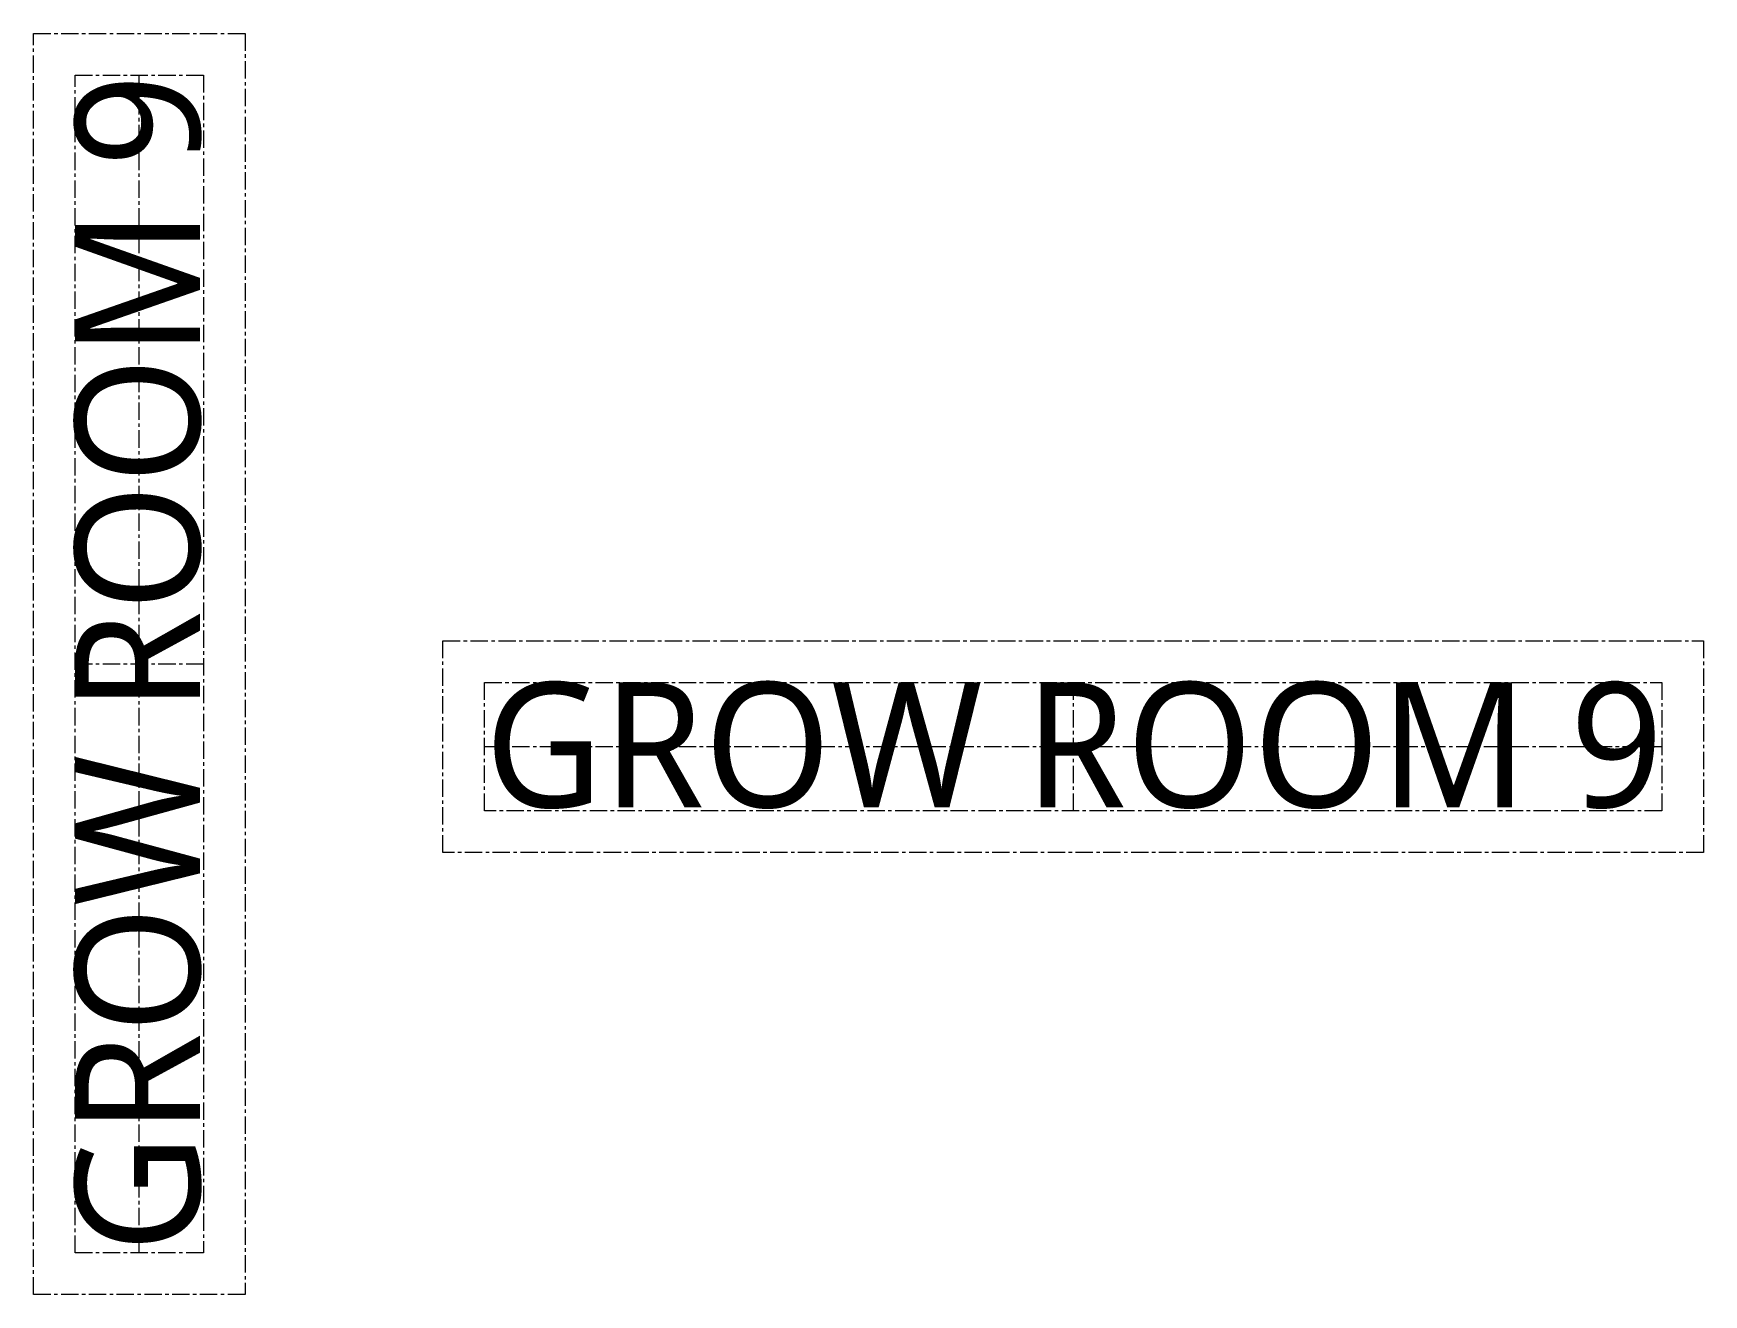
# Model space of a CAD drawing. Header units: feet. Extents: x -21894 to -15366, y -14204 to -9109.
# Drawn here: x -21004.9 to -20764.3, y -11251.7 to -11070 of the extents above; entities that cross this region are included whole.
import ezdxf

# ---------------------------------------------------------------- set-up
doc = ezdxf.new("R2010")
doc.units = ezdxf.units.FT
doc.header["$MEASUREMENT"] = 0
doc.linetypes.add('CENTERX2', pattern=[4, 2.5, -0.5, 0.5, -0.5])
doc.layers.get('0').update_dxf_attribs({"color": 4, "linetype": 'CENTERX2', "lineweight": 5})
doc.layers.add('anno', color=7, linetype='Continuous', lineweight=9)
doc.styles.add('building', font='Roboto_Light.ttf')

msp = doc.modelspace()

# ---------------------------------------------------------------- linework, layer by layer
for p, q in [((-21004.93555, -11251.66257), (-21004.93555, -11069.98653)), ((-21004.93555, -11069.98653), (-20974.44104, -11069.98653)), ((-20974.44104, -11069.98653), (-20974.44104, -11251.66257)), ((-20998.93555, -11245.66257), (-20998.93555, -11075.98653)), ((-20998.93555, -11075.98653), (-20980.44104, -11075.98653)), ((-20989.68829, -11245.66257), (-20989.68829, -11075.98653)), ((-20980.44104, -11075.98653), (-20980.44104, -11245.66257)), ((-20945.93919, -11157.47064), (-20764.26315, -11157.47064)), ((-20945.93919, -11187.96515), (-20945.93919, -11157.47064)), ((-20764.26315, -11157.47064), (-20764.26315, -11187.96515)), ((-20998.93555, -11160.82455), (-20980.44104, -11160.82455)), ((-20939.93919, -11163.47064), (-20770.26315, -11163.47064)), ((-20939.93919, -11181.96515), (-20939.93919, -11163.47064)), ((-20855.10117, -11163.47064), (-20855.10117, -11181.96515)), ((-20770.26315, -11163.47064), (-20770.26315, -11181.96515)), ((-20939.93919, -11172.71789), (-20770.26315, -11172.71789)), ((-20770.26315, -11181.96515), (-20939.93919, -11181.96515)), ((-20764.26315, -11187.96515), (-20945.93919, -11187.96515)), ((-20980.44104, -11245.66257), (-20998.93555, -11245.66257)), ((-20974.44104, -11251.66257), (-21004.93555, -11251.66257))]:
    msp.add_line(p, q)

# ---------------------------------------------------------------- texts
at = {"layer": 'anno', "insert": (-20998.93555, -11245.66257), "char_height": 18, "attachment_point": 1, "rotation": 90, "style": 'building'}
msp.add_mtext_dynamic_manual_height_columns('GROW ROOM 9', width=169.6760477, gutter_width=1, heights=[0], dxfattribs=at)
at = {"layer": 'anno', "insert": (-20939.93919, -11163.47064), "char_height": 18, "attachment_point": 1, "style": 'building'}
msp.add_mtext_dynamic_manual_height_columns('GROW ROOM 9', width=169.6760477, gutter_width=1, heights=[0], dxfattribs=at)

doc.saveas('drawing.dxf')
